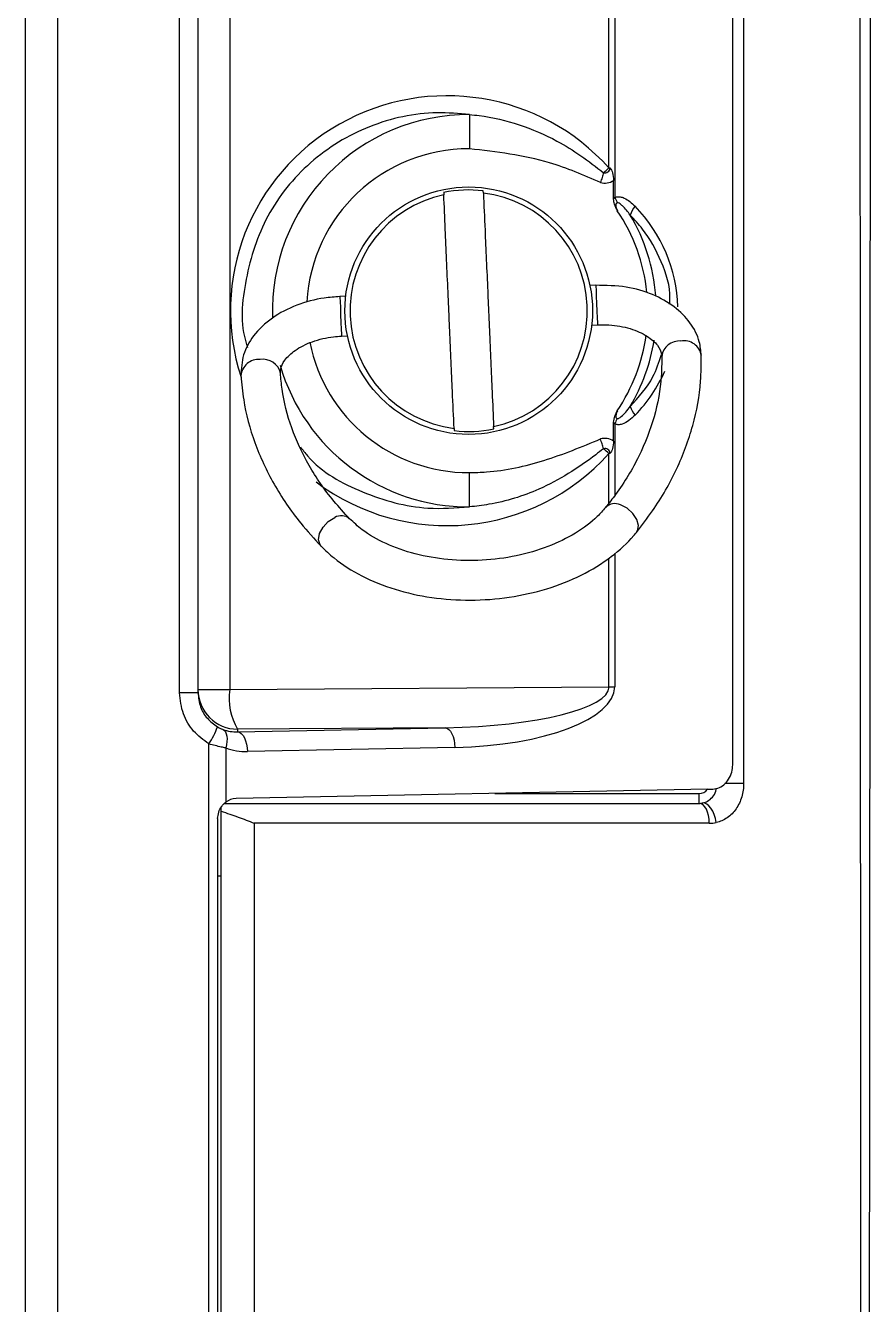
# Model space of a CAD drawing. Extents: x 14.8 to 109.8, y 1.6 to 86.6.
# Drawn here: x 50.862 to 52.142, y 7.7 to 9.638 of the extents above; entities that cross this region are included whole.
import ezdxf

# ---------------------------------------------------------------- set-up
doc = ezdxf.new("R2010")
doc.units = 0
doc.header["$MEASUREMENT"] = 0
doc.layers.add('OBJECT', color=7, linetype='CONTINUOUS')

msp = doc.modelspace()

# ---------------------------------------------------------------- linework, layer by layer
at = {"layer": 'OBJECT'}
for p, q in [((50.8622, 6.7607), (50.8622, 12.4807)), ((50.9104, 12.4807), (50.9104, 6.7607)), ((51.9497, 9.9291), (51.9497, 8.4891)), ((51.9333, 8.5199), (51.9333, 9.8915)), ((51.0954, 8.6267), (51.0954, 9.7847)), ((51.1233, 9.7847), (51.1233, 8.6267)), ((51.1713, 9.7799), (51.1713, 8.6315)), ((51.7457, 9.4221), (51.7457, 9.7758)), ((51.7546, 9.7758), (51.7546, 9.3771)), ((51.7457, 9.4221), (51.7474, 9.4221)), ((51.7527, 9.3748), (51.7527, 9.4032)), ((51.4954, 9.3847), (51.4956, 9.3813)), ((51.5555, 9.384), (51.5553, 9.3874)), ((51.7527, 9.3748), (51.7546, 9.3771)), ((51.3471, 9.2275), (51.3382, 9.2271)), ((51.7258, 9.2442), (51.7169, 9.2438)), ((51.3408, 9.1672), (51.3497, 9.1676)), ((51.7196, 9.1839), (51.7285, 9.1843)), ((51.7546, 9.0343), (51.7527, 9.0366)), ((51.7527, 9.0082), (51.7527, 9.0366)), ((51.7546, 9.0343), (51.7546, 8.9257)), ((51.5112, 9.0274), (51.5113, 9.0241)), ((51.5712, 9.0267), (51.5711, 9.0301)), ((51.7474, 8.9893), (51.7457, 8.9893)), ((51.7457, 8.9141), (51.7457, 8.9893)), ((51.7546, 8.8381), (51.7546, 8.6356)), ((51.7457, 8.6356), (51.7457, 8.8309)), ((51.1233, 8.6267), (51.0954, 8.6267)), ((51.1233, 8.6315), (51.1713, 8.6315)), ((51.1713, 8.6315), (51.7457, 8.6356)), ((51.7457, 8.6356), (51.7546, 8.6356)), ((51.1833, 8.5676), (51.4975, 8.5738)), ((51.4975, 8.5738), (51.1833, 8.5716)), ((51.1833, 8.5716), (51.1833, 8.5676)), ((51.1398, 6.5327), (51.1398, 8.5492)), ((51.1653, 8.5432), (51.1653, 8.4607)), ((51.5124, 8.5438), (51.1982, 8.5376)), ((51.9497, 8.4891), (51.9214, 8.4891)), ((51.8954, 8.4806), (51.1809, 8.4663)), ((51.5727, 8.4741), (51.8824, 8.4741)), ((51.1583, 8.4471), (51.1583, 8.4537)), ((51.1637, 8.4591), (51.8826, 8.4591)), ((51.1531, 8.436), (51.1531, 6.5707)), ((51.1583, 6.5001), (51.1583, 8.4471)), ((51.2082, 8.4291), (51.2082, 6.2897)), ((51.8976, 8.4291), (51.2082, 8.4291)), ((51.1531, 8.3491), (51.1583, 8.3491))]:
    msp.add_line(p, q, dxfattribs=at)
at = {"layer": 'OBJECT', "flags": 128}
for points in [[(51.5345, 9.503), (51.5344, 9.4987), (51.5344, 9.4935), (51.5344, 9.4876), (51.5344, 9.4811), (51.5343, 9.474), (51.5343, 9.4666), (51.5343, 9.4589), (51.5343, 9.4511)], [(51.7375, 9.4148), (51.7369, 9.413), (51.7364, 9.4112), (51.7358, 9.4094), (51.7353, 9.4075), (51.7347, 9.4057), (51.7341, 9.4039), (51.7336, 9.402), (51.733, 9.4002)], [(51.3382, 9.2271), (51.3383, 9.2256), (51.3385, 9.2198)], [(51.7258, 9.2442), (51.7259, 9.2427), (51.7261, 9.2369)], [(51.7261, 9.2369), (51.7265, 9.2277), (51.727, 9.2164), (51.7276, 9.2048), (51.728, 9.1947), (51.7283, 9.1875), (51.7285, 9.1844), (51.7285, 9.1843)], [(51.3385, 9.2198), (51.3389, 9.2106), (51.3394, 9.1993), (51.3399, 9.1877), (51.3404, 9.1776), (51.3407, 9.1704), (51.3408, 9.1673), (51.3408, 9.1672)], [(51.7375, 8.9966), (51.7369, 8.9984), (51.7364, 9.0002), (51.7358, 9.002), (51.7353, 9.0039), (51.7347, 9.0057), (51.7341, 9.0076), (51.7336, 9.0094), (51.733, 9.0113)], [(51.5345, 8.9084), (51.5344, 8.9128), (51.5344, 8.9179), (51.5344, 8.9238), (51.5344, 8.9304), (51.5343, 8.9374), (51.5343, 8.9448), (51.5343, 8.9525), (51.5343, 8.9604)], [(51.7874, 8.8698), (51.7888, 8.872), (51.7904, 8.88), (51.788, 8.8893), (51.782, 8.8986), (51.7732, 8.9063), (51.763, 8.9113)], [(51.3098, 8.8488), (51.3082, 8.8508), (51.3059, 8.8587), (51.3075, 8.8682), (51.3127, 8.8779), (51.3207, 8.8864), (51.3304, 8.8923)], [(51.1614, 8.5711), (51.1634, 8.5696), (51.165, 8.5675), (51.1662, 8.5646), (51.167, 8.5611), (51.1673, 8.5571), (51.1671, 8.5527), (51.1664, 8.548), (51.1653, 8.5432)], [(51.1833, 8.5676), (51.1862, 8.5668), (51.1889, 8.565), (51.1915, 8.5622), (51.1937, 8.5585), (51.1955, 8.5539), (51.1969, 8.5488), (51.1978, 8.5433), (51.1982, 8.5376)], [(51.4975, 8.5738), (51.5004, 8.5731), (51.5031, 8.5713), (51.5057, 8.5685), (51.5079, 8.5647), (51.5097, 8.5602), (51.5111, 8.5551), (51.512, 8.5496), (51.5124, 8.5438)], [(51.8976, 8.4291), (51.8973, 8.435), (51.8964, 8.4406), (51.8951, 8.4458), (51.8932, 8.4504), (51.8909, 8.4541), (51.8883, 8.4569), (51.8855, 8.4586), (51.8826, 8.4591)], [(51.9082, 8.4302), (51.9069, 8.4362), (51.9052, 8.442), (51.9029, 8.4473), (51.9001, 8.4519), (51.8971, 8.4555), (51.894, 8.4581), (51.8908, 8.4595), (51.8876, 8.4597)]]:
    msp.add_lwpolyline(points, dxfattribs=at)
at = {"layer": 'OBJECT'}
msp.add_circle((51.5333, 9.2057), 0.1875, dxfattribs=at)
for centre, radius, start, end in [((51.5333, 9.2057), 0.2973, 89.7816, 181.8896), ((51.5333, 9.2057), 0.2454, 89.7816, 176.8419), ((51.5964, 9.5822), 0.2189, 310.1183, 313.0053), ((51.7397, 9.4221), 0.00765, 253.0366, 0), ((51.7397, 9.4221), 0.023, 253.0366, 304.5805), ((51.5333, 9.2057), 0.1797, 102.1359, 262.9104), ((51.5333, 9.2057), 0.183, 83.087, 101.9593), ((51.5333, 9.2057), 0.1797, 282.1359, 82.9104), ((51.8156, 9.4014), 0.0656, 201.6902, 209.456), ((51.8175, 9.3371), 0.0419, 140.1463, 161.0565), ((51.5333, 9.2057), 0.2713, 5.9419, 33.9658), ((51.5333, 9.2057), 0.2843, 4.626, 30.6687), ((51.5333, 9.2057), 0.2713, 326.0342, 352.1611), ((51.5333, 9.2057), 0.2454, 191.2404, 270.2184), ((51.5333, 9.2057), 0.2843, 329.3313, 350.9698), ((51.8524, 9.1329), 0.027, 85.2776, 172.3961), ((51.8593, 9.1335), 0.0267, 9.451, 100.0586), ((51.215, 9.1051), 0.0267, 84.9943, 175.5884), ((51.2219, 9.1051), 0.027, 12.6607, 99.7673), ((51.5333, 9.2057), 0.2973, 196.1596, 270.2184), ((51.8175, 9.0743), 0.0419, 198.9442, 219.853), ((51.8155, 9.01), 0.0656, 150.5425, 158.3114), ((51.5333, 9.2057), 0.183, 263.087, 281.9593), ((51.7397, 8.9893), 0.023, 55.4195, 106.9634), ((51.7397, 8.9893), 0.00765, 0, 106.9634), ((51.5964, 8.8292), 0.2189, 46.9947, 49.8817), ((51.7545, 8.8936), 0.0197, 64.5402, 134.4386), ((51.3404, 8.8753), 0.0197, 50.4862, 120.5191), ((51.1833, 8.6316), 0.06, 180.0176, 270.0174), ((51.2614, 8.6184), 0.091, 171.7225, 210.9859), ((51.0345, 8.6188), 0.1262, 326.5369, 339.7117), ((51.6674, 8.4704), 0.215, 357.0005, 0.9986)]:
    msp.add_arc(centre, radius, start, end, dxfattribs=at)
for centre, major_axis, ratio, start_param, end_param in [((51.5005, 9.2057), (0.328, 0), 0.992982, 0.726637, 3.45532), ((51.6007, 9.2057), (0.2494, 0), 0.944052, 0.025827, 0.737209), ((51.6007, 9.2057), (0.2494, 0), 0.944052, 5.545977, 5.883871), ((51.5005, 9.2057), (0.328, 0), 0.992982, 4.062966, 5.556548), ((51.489, 8.6337), (0.2568, 0.0021), 0.233663, 4.743886, 6.280486), ((51.5038, 8.6337), (0.2507, 0.0022), 0.358908, 4.743426, 6.280026), ((51.1833, 8.6276), (0.0419, 0.0443), 0.970516, 3.539396, 3.914109), ((51.1982, 8.6276), (0.063, 0.0656), 0.980247, 3.54199, 3.916702), ((51.8824, 8.4891), (0.0151, 0), 0.994673, 4.712389, 5.674592), ((51.8897, 8.5405), (0.1672, 0.0015), 0.358908, 4.743426, 4.789004), ((51.1811, 8.4363), (0.0023, 0.0299), 0.921036, 0.087627, 0.690051), ((51.8821, 8.4891), (0.03, 0), 0.999226, 4.712389, 4.89787), ((51.8826, 8.4891), (0, 0.03), 0.914912, 3.141593, 3.327073), ((51.8976, 8.4891), (0, 0.06), 0.955553, 3.141593, 3.327073)]:
    msp.add_ellipse(centre, major_axis=major_axis, ratio=ratio, start_param=start_param, end_param=end_param, dxfattribs=at)
for points, knots in [([(52.129, 6.236), (52.1278, 7.0411), (52.1272, 7.8462), (52.1263, 9.4565), (52.126, 10.2616), (52.1259, 11.0667)], [0, 0, 0, 0, 0.5, 0.5, 1, 1, 1, 1]), ([(52.1417, 11.0667), (52.1415, 10.2615), (52.1412, 9.4564), (52.1401, 7.846), (52.1394, 7.0408), (52.138, 6.2356)], [0, 0, 0, 0, 0.5, 0.5, 1, 1, 1, 1]), ([(51.5345, 9.503), (51.5182, 9.5044), (51.4672, 9.5086), (51.3811, 9.49), (51.2906, 9.4351), (51.2239, 9.3527), (51.1931, 9.2559), (51.1863, 9.1841), (51.1979, 9.1517), (51.1984, 9.1502)], [0, 0, 0, 0, 0.0874191, 0.2740446, 0.4602677, 0.6426322, 0.8195294, 0.9918953, 1, 1, 1, 1]), ([(51.5345, 9.503), (51.5394, 9.5025), (51.5853, 9.4978), (51.6442, 9.4779), (51.7036, 9.4411), (51.7262, 9.4236), (51.7375, 9.4148)], [0, 0, 0, 0, 0.0664124, 0.6196351, 0.80894, 1, 1, 1, 1]), ([(51.733, 9.4002), (51.7075, 9.4111), (51.6441, 9.4382), (51.5754, 9.4463), (51.5343, 9.4511)], [0, 0, 0, 0, 0.401541, 1, 1, 1, 1]), ([(51.7474, 9.4221), (51.7474, 9.4221), (51.7491, 9.4199), (51.752, 9.4137), (51.7525, 9.4071), (51.7527, 9.4032)], [0, 0, 0, 0, 0.010858, 0.41961, 1, 1, 1, 1]), ([(51.5112, 9.0274), (51.5103, 9.0457), (51.5084, 9.0907), (51.5056, 9.1538), (51.5033, 9.205), (51.501, 9.2569), (51.4983, 9.3199), (51.4963, 9.3643), (51.4956, 9.3813)], [0, 0, 0, 0, 0.17265, 0.425075, 0.500015, 0.579556, 0.838162, 1, 1, 1, 1]), ([(51.5555, 9.384), (51.5563, 9.3657), (51.5583, 9.3207), (51.5611, 9.2576), (51.5633, 9.2065), (51.5656, 9.1545), (51.5684, 9.0915), (51.5703, 9.0471), (51.5711, 9.0301)], [0, 0, 0, 0, 0.17265, 0.425075, 0.500015, 0.579556, 0.838162, 1, 1, 1, 1]), ([(51.7584, 9.3573), (51.7583, 9.3574), (51.7581, 9.3579), (51.7573, 9.3595), (51.7558, 9.3625), (51.7534, 9.3677), (51.753, 9.3722), (51.7527, 9.3748)], [0, 0, 0, 0, 0.022868, 0.086638, 0.282353, 0.577731, 1, 1, 1, 1]), ([(51.7546, 9.3771), (51.7555, 9.3775), (51.7581, 9.3786), (51.7631, 9.3785), (51.7732, 9.3752), (51.7801, 9.3688), (51.7854, 9.364)], [0, 0, 0, 0, 0.085109, 0.240885, 0.42381, 1, 1, 1, 1]), ([(51.7584, 9.3691), (51.7581, 9.369), (51.7575, 9.3688), (51.7568, 9.3683), (51.7563, 9.3675), (51.7561, 9.3665), (51.7561, 9.3645), (51.7568, 9.3613), (51.7578, 9.3588), (51.7584, 9.3573)], [0, 0, 0, 0, 0.084372, 0.155312, 0.199485, 0.291288, 0.385249, 0.655178, 1, 1, 1, 1]), ([(51.7779, 9.3507), (51.7742, 9.3556), (51.7696, 9.3618), (51.763, 9.3674), (51.7604, 9.369), (51.7589, 9.3692), (51.7585, 9.3691), (51.7584, 9.3691)], [0, 0, 0, 0, 0.65493, 0.832382, 0.952179, 0.987427, 1, 1, 1, 1]), ([(51.8376, 9.2154), (51.8378, 9.2183), (51.8397, 9.2404), (51.8258, 9.2815), (51.8033, 9.3234), (51.7843, 9.3438), (51.7779, 9.3507)], [0, 0, 0, 0, 0.05549, 0.424354, 0.804511, 1, 1, 1, 1]), ([(51.3382, 9.2271), (51.3303, 9.2265), (51.3077, 9.2248), (51.2717, 9.2151), (51.2343, 9.1958), (51.207, 9.1697), (51.19, 9.1392), (51.1889, 9.1179), (51.1883, 9.1072)], [0, 0, 0, 0, 0.099759, 0.286112, 0.475069, 0.66694, 0.832679, 1, 1, 1, 1]), ([(51.8856, 9.1379), (51.8849, 9.1448), (51.8832, 9.1623), (51.8698, 9.1884), (51.8454, 9.2129), (51.8123, 9.2314), (51.7714, 9.2435), (51.7413, 9.244), (51.7258, 9.2442)], [0, 0, 0, 0, 0.109277, 0.275991, 0.444682, 0.62169, 0.805214, 1, 1, 1, 1]), ([(51.2482, 9.1109), (51.2482, 9.1129), (51.2483, 9.1188), (51.2532, 9.1303), (51.2695, 9.1464), (51.2955, 9.1597), (51.3214, 9.1659), (51.3368, 9.1669), (51.3408, 9.1672)], [0, 0, 0, 0, 0.101961, 0.308631, 0.504992, 0.715437, 0.925294, 1, 1, 1, 1]), ([(51.7285, 9.1843), (51.7342, 9.1843), (51.7513, 9.1845), (51.7786, 9.1795), (51.8048, 9.1678), (51.8208, 9.1529), (51.8252, 9.1428), (51.8256, 9.1376), (51.8257, 9.1364)], [0, 0, 0, 0, 0.106106, 0.315758, 0.522878, 0.726687, 0.933583, 1, 1, 1, 1]), ([(51.8257, 9.1364), (51.8256, 9.1262), (51.8254, 9.0958), (51.816, 9.045), (51.7929, 8.985), (51.7655, 8.9393), (51.7458, 8.9141), (51.7407, 8.9075)], [0, 0, 0, 0, 0.13066, 0.391534, 0.65132, 0.908797, 1, 1, 1, 1]), ([(51.7779, 9.0607), (51.7907, 9.0747), (51.8114, 9.0972), (51.8215, 9.1276), (51.8254, 9.1391)], [0, 0, 0, 0, 0.62369, 1, 1, 1, 1]), ([(51.7874, 8.8698), (51.7956, 8.8806), (51.8194, 8.9114), (51.85, 8.9653), (51.8745, 9.0313), (51.8853, 9.0893), (51.8855, 9.1248), (51.8856, 9.1379)], [0, 0, 0, 0, 0.130505, 0.374763, 0.617995, 0.859446, 1, 1, 1, 1]), ([(51.353, 8.8904), (51.3449, 8.8993), (51.321, 8.9252), (51.2897, 8.9709), (51.2633, 9.0279), (51.2514, 9.075), (51.2489, 9.1029), (51.2482, 9.1109)], [0, 0, 0, 0, 0.131218, 0.384877, 0.639695, 0.896807, 1, 1, 1, 1]), ([(51.1883, 9.1072), (51.1895, 9.095), (51.1927, 9.0608), (51.2076, 9.0053), (51.2368, 8.9424), (51.2719, 8.8902), (51.2993, 8.8603), (51.3098, 8.8488)], [0, 0, 0, 0, 0.13116, 0.370096, 0.609478, 0.850122, 1, 1, 1, 1]), ([(51.7527, 9.0366), (51.7531, 9.0398), (51.7537, 9.0446), (51.7563, 9.0501), (51.7577, 9.0528), (51.7583, 9.054), (51.7584, 9.0541)], [0, 0, 0, 0, 0.5091969, 0.7806652, 0.9771074, 1, 1, 1, 1]), ([(51.7584, 9.0541), (51.7579, 9.053), (51.7572, 9.051), (51.7564, 9.0482), (51.756, 9.0461), (51.7561, 9.0445), (51.7565, 9.0435), (51.7572, 9.0427), (51.7579, 9.0424), (51.7584, 9.0423), (51.7584, 9.0423)], [0, 0, 0, 0, 0.272197, 0.458285, 0.654902, 0.743667, 0.818905, 0.894606, 0.983189, 1, 1, 1, 1]), ([(51.7584, 9.0423), (51.7587, 9.0423), (51.7595, 9.0422), (51.7616, 9.0431), (51.7657, 9.0461), (51.7716, 9.0522), (51.7757, 9.0578), (51.7779, 9.0607)], [0, 0, 0, 0, 0.037605, 0.087861, 0.251537, 0.6037, 1, 1, 1, 1]), ([(51.7854, 9.0474), (51.7823, 9.0445), (51.7764, 9.0389), (51.7675, 9.0339), (51.7598, 9.0324), (51.7562, 9.0337), (51.7546, 9.0343)], [0, 0, 0, 0, 0.340366, 0.669763, 0.85731, 1, 1, 1, 1]), ([(51.2785, 8.9994), (51.282, 8.9947), (51.3056, 8.9632), (51.3728, 8.9272), (51.4583, 8.9029), (51.5134, 8.9069), (51.5345, 8.9084)], [0, 0, 0, 0, 0.061929, 0.413439, 0.775328, 1, 1, 1, 1]), ([(51.5343, 8.9604), (51.5429, 8.9606), (51.5811, 8.9616), (51.649, 8.9766), (51.7047, 8.9996), (51.733, 9.0113)], [0, 0, 0, 0, 0.124933, 0.555099, 1, 1, 1, 1]), ([(51.7375, 8.9966), (51.7335, 8.9936), (51.7031, 8.9698), (51.6478, 8.9345), (51.5803, 8.9137), (51.5443, 8.9095), (51.5345, 8.9084)], [0, 0, 0, 0, 0.066324, 0.514324, 0.867515, 1, 1, 1, 1]), ([(51.7527, 9.0082), (51.7525, 9.0043), (51.752, 8.9977), (51.7491, 8.9915), (51.7474, 8.9894), (51.7474, 8.9893)], [0, 0, 0, 0, 0.58039, 0.989142, 1, 1, 1, 1]), ([(51.7407, 8.9075), (51.7366, 8.9029), (51.7245, 8.889), (51.6963, 8.8678), (51.6543, 8.8472), (51.6059, 8.8331), (51.554, 8.8263), (51.5015, 8.8274), (51.4515, 8.836), (51.4071, 8.8517), (51.374, 8.8708), (51.3591, 8.8848), (51.353, 8.8904)], [0, 0, 0, 0, 0.0550379, 0.1644732, 0.2735987, 0.3826144, 0.4918351, 0.6011494, 0.7102398, 0.8187668, 0.9266047, 1, 1, 1, 1]), ([(51.3098, 8.8488), (51.3161, 8.8427), (51.3339, 8.8257), (51.3706, 8.8026), (51.4209, 8.7822), (51.4768, 8.7698), (51.5358, 8.7657), (51.5952, 8.7702), (51.6524, 8.783), (51.705, 8.8039), (51.7497, 8.8314), (51.7751, 8.855), (51.786, 8.8682), (51.7874, 8.8698)], [0, 0, 0, 0, 0.056568, 0.159129, 0.262618, 0.36658, 0.47052, 0.57448, 0.678629, 0.78313, 0.888154, 0.986378, 1, 1, 1, 1]), ([(51.1398, 8.5492), (51.1316, 8.5552), (51.1153, 8.5671), (51.0989, 8.5948), (51.0966, 8.6158), (51.0954, 8.6267)], [0, 0, 0, 0, 0.324312, 0.648533, 1, 1, 1, 1]), ([(51.1233, 8.6267), (51.1241, 8.6194), (51.1256, 8.6054), (51.1366, 8.587), (51.1474, 8.579), (51.1529, 8.5751)], [0, 0, 0, 0, 0.35155, 0.675685, 1, 1, 1, 1]), ([(51.1529, 8.5751), (51.1545, 8.5742), (51.1566, 8.573), (51.1594, 8.5718), (51.1606, 8.5713), (51.1614, 8.5711)], [0, 0, 0, 0, 0.537789, 0.718632, 1, 1, 1, 1]), ([(51.1653, 8.5432), (51.1631, 8.5436), (51.1551, 8.5451), (51.1462, 8.5475), (51.1398, 8.5492)], [0, 0, 0, 0, 0.275103, 1, 1, 1, 1]), ([(51.9031, 8.4808), (51.9064, 8.4813), (51.9132, 8.4823), (51.9221, 8.4887), (51.9289, 8.4979), (51.9328, 8.5088), (51.9331, 8.5164), (51.9333, 8.5199)], [0, 0, 0, 0, 0.201136, 0.402144, 0.607067, 0.819004, 1, 1, 1, 1]), ([(51.9497, 8.4891), (51.9497, 8.4822), (51.9487, 8.4755), (51.9448, 8.4624), (51.942, 8.4563), (51.9345, 8.4455), (51.93, 8.4409), (51.9197, 8.4338), (51.9141, 8.4313), (51.9082, 8.4302)], [0, 0, 0, 0, 0.25, 0.25, 0.5, 0.5, 0.75, 0.75, 1, 1, 1, 1]), ([(51.8876, 8.4597), (51.8902, 8.4604), (51.8957, 8.4621), (51.9028, 8.4684), (51.9074, 8.4755), (51.9082, 8.4805), (51.9085, 8.4821)], [0, 0, 0, 0, 0.254108, 0.543696, 0.858488, 1, 1, 1, 1]), ([(51.1531, 8.436), (51.1535, 8.4393), (51.1541, 8.446), (51.1587, 8.4548), (51.1632, 8.4588), (51.1653, 8.4607)], [0, 0, 0, 0, 0.343208, 0.686521, 1, 1, 1, 1]), ([(51.1583, 8.4471), (51.1671, 8.4444), (51.1757, 8.4415), (51.1923, 8.4354), (51.2004, 8.4323), (51.2082, 8.4291)], [0, 0, 0, 0, 0.5, 0.5, 1, 1, 1, 1])]:
    msp.add_open_spline(points, degree=3, knots=knots, dxfattribs=at)

doc.saveas('drawing.dxf')
